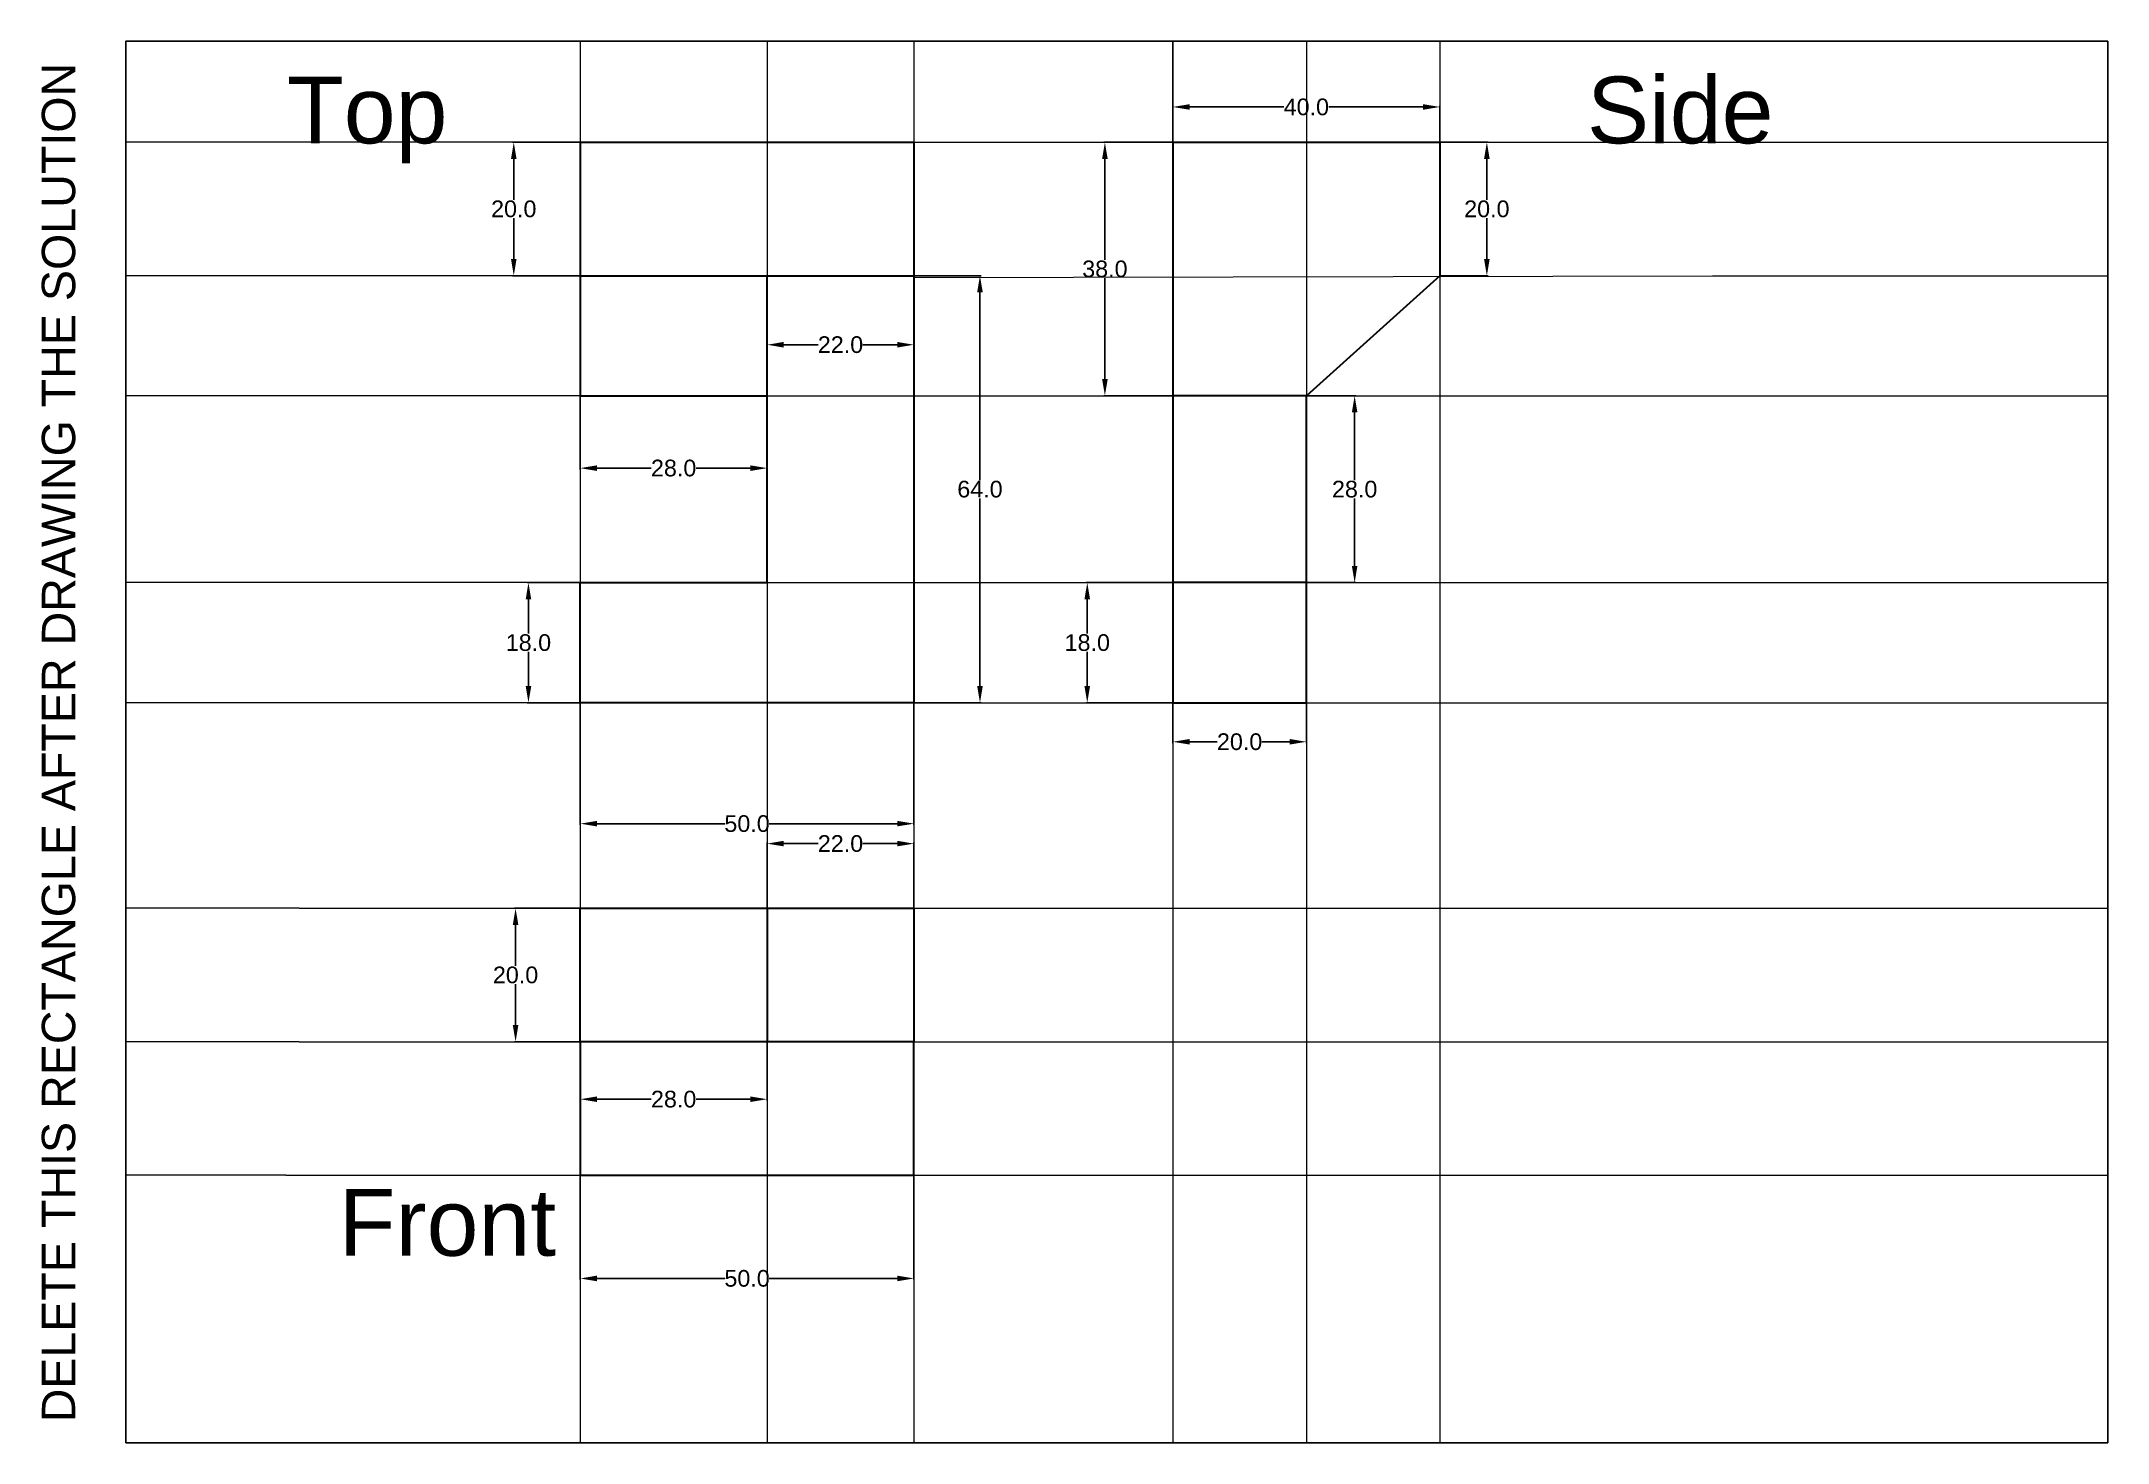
# Model space of a CAD drawing. Header units: millimetres. Extents: x -13 to 297, y 0 to 210.
import ezdxf

# ---------------------------------------------------------------- set-up
doc = ezdxf.new("R2010")
doc.units = ezdxf.units.MM
doc.layers.add('Comments', color=10, linetype='Continuous', lineweight=13, plot=False)
doc.layers.add('thick continuous', color=7, linetype='Continuous', lineweight=30)
doc.styles.get("Standard").update_dxf_attribs({"font": 'arial.ttf'})
doc.dimstyles.get("Standard").update_dxf_attribs({"dimtxt": 2.5, "dimasz": 2.5, "dimexe": 0.18, "dimexo": 0.0625, "dimgap": 0.09, "dimtad": 0, "dimtih": 1, "dimtoh": 1, "dimdec": 1, "dimzin": 0, "dimdsep": 46, "dimtxsty": 'Standard', "dimcen": 0.09, "dimadec": 0, "dimazin": 0, "dimtfac": 1, "dimtdec": 1, "dimtofl": 0, "dimtmove": 0, "dimatfit": 3, "dimfxl": 1, "dimtolj": 1, "dimtzin": 0, "dimarcsym": 0})

# ---------------------------------------------------------------- blocks, each defined once
blk = doc.blocks.new('*D2')
at = {"layer": 'Defpoints', "color": 0, "lineweight": 0, "transparency": 16777216}
for p in [(68.11, 156.88), (96.11, 156.88), (96.11, 146.04)]:
    blk.add_point(p, dxfattribs=at)
at = {"layer": 'thick continuous', "color": 0, "lineweight": -2, "transparency": 16777216}
for p, q in [((68.11, 156.81), (68.11, 145.86)), ((96.11, 156.81), (96.11, 145.86)), ((70.61, 146.04), (78.76, 146.04)), ((93.61, 146.04), (85.46, 146.04))]:
    blk.add_line(p, q, dxfattribs=at)
at = {"layer": 'thick continuous', "color": 0, "lineweight": 0, "transparency": 16777216}
for points in [[(70.61, 146.46), (70.61, 145.62), (68.11, 146.04)], [(93.61, 146.46), (93.61, 145.62), (96.11, 146.04)]]:
    blk.add_solid(points, dxfattribs=at)
at = {"layer": 'thick continuous', "color": 0, "lineweight": 0, "transparency": 16777216, "insert": (82.11, 146.04), "char_height": 2.5, "attachment_point": 5}
blk.add_mtext('\\A1;28.0', dxfattribs=at)
blk = doc.blocks.new('*D3')
at = {"layer": 'Defpoints', "color": 0, "lineweight": 0, "transparency": 16777216}
for p in [(156.92, 200.16), (156.92, 194.88), (196.92, 194.88)]:
    blk.add_point(p, dxfattribs=at)
at = {"layer": 'thick continuous', "color": 0, "lineweight": -2, "transparency": 16777216}
for p, q in [((156.92, 194.94), (156.92, 200.34)), ((159.42, 200.16), (173.54, 200.16)), ((194.42, 200.16), (180.3, 200.16)), ((196.92, 194.94), (196.92, 200.34))]:
    blk.add_line(p, q, dxfattribs=at)
at = {"layer": 'thick continuous', "color": 0, "lineweight": 0, "transparency": 16777216}
for points in [[(159.42, 200.58), (159.42, 199.75), (156.92, 200.16)], [(194.42, 200.58), (194.42, 199.75), (196.92, 200.16)]]:
    blk.add_solid(points, dxfattribs=at)
at = {"layer": 'thick continuous', "color": 0, "lineweight": 0, "transparency": 16777216, "insert": (176.92, 200.16), "char_height": 2.5, "attachment_point": 5}
blk.add_mtext('\\A1;40.0', dxfattribs=at)
blk = doc.blocks.new('*D4')
at = {"layer": 'Defpoints', "color": 0, "lineweight": 0, "transparency": 16777216}
for p in [(156.92, 194.88), (146.73, 156.88), (156.92, 156.88)]:
    blk.add_point(p, dxfattribs=at)
at = {"layer": 'thick continuous', "color": 0, "lineweight": -2, "transparency": 16777216}
for p, q in [((156.86, 194.88), (146.55, 194.88)), ((146.73, 192.38), (146.73, 177.24)), ((146.73, 159.38), (146.73, 174.51)), ((156.86, 156.88), (146.55, 156.88))]:
    blk.add_line(p, q, dxfattribs=at)
at = {"layer": 'thick continuous', "color": 0, "lineweight": 0, "transparency": 16777216}
for points in [[(146.32, 192.38), (147.15, 192.38), (146.73, 194.88)], [(146.32, 159.38), (147.15, 159.38), (146.73, 156.88)]]:
    blk.add_solid(points, dxfattribs=at)
at = {"layer": 'thick continuous', "color": 0, "lineweight": 0, "transparency": 16777216, "insert": (146.73, 175.88), "char_height": 2.5, "attachment_point": 5}
blk.add_mtext('\\A1;38.0', dxfattribs=at)
blk = doc.blocks.new('*D5')
at = {"layer": 'Defpoints', "color": 0, "lineweight": 0, "transparency": 16777216}
for p in [(176.92, 156.88), (176.92, 128.88), (184.16, 128.88)]:
    blk.add_point(p, dxfattribs=at)
at = {"layer": 'thick continuous', "color": 0, "lineweight": -2, "transparency": 16777216}
for p, q in [((176.98, 156.88), (184.34, 156.88)), ((184.16, 154.38), (184.16, 144.24)), ((184.16, 131.38), (184.16, 141.51)), ((176.98, 128.88), (184.34, 128.88))]:
    blk.add_line(p, q, dxfattribs=at)
at = {"layer": 'thick continuous', "color": 0, "lineweight": 0, "transparency": 16777216}
for points in [[(183.74, 154.38), (184.57, 154.38), (184.16, 156.88)], [(183.74, 131.38), (184.57, 131.38), (184.16, 128.88)]]:
    blk.add_solid(points, dxfattribs=at)
at = {"layer": 'thick continuous', "color": 0, "lineweight": 0, "transparency": 16777216, "insert": (184.16, 142.88), "char_height": 2.5, "attachment_point": 5}
blk.add_mtext('\\A1;28.0', dxfattribs=at)
blk = doc.blocks.new('*D6')
at = {"layer": 'Defpoints', "color": 0, "lineweight": 0, "transparency": 16777216}
for p in [(196.92, 194.88), (196.92, 174.88), (203.97, 174.88)]:
    blk.add_point(p, dxfattribs=at)
at = {"layer": 'thick continuous', "color": 0, "lineweight": -2, "transparency": 16777216}
for p, q in [((196.98, 194.88), (204.15, 194.88)), ((203.97, 192.38), (203.97, 186.24)), ((203.97, 177.38), (203.97, 183.51)), ((196.98, 174.88), (204.15, 174.88))]:
    blk.add_line(p, q, dxfattribs=at)
at = {"layer": 'thick continuous', "color": 0, "lineweight": 0, "transparency": 16777216}
for points in [[(203.55, 192.38), (204.39, 192.38), (203.97, 194.88)], [(203.55, 177.38), (204.39, 177.38), (203.97, 174.88)]]:
    blk.add_solid(points, dxfattribs=at)
at = {"layer": 'thick continuous', "color": 0, "lineweight": 0, "transparency": 16777216, "insert": (203.97, 184.88), "char_height": 2.5, "attachment_point": 5}
blk.add_mtext('\\A1;20.0', dxfattribs=at)
blk = doc.blocks.new('*D7')
at = {"layer": 'Defpoints', "color": 0, "lineweight": 0, "transparency": 16777216}
for p in [(156.92, 110.88), (176.92, 110.88), (156.92, 105.03)]:
    blk.add_point(p, dxfattribs=at)
at = {"layer": 'thick continuous', "color": 0, "lineweight": -2, "transparency": 16777216}
for p, q in [((156.92, 110.81), (156.92, 104.85)), ((176.92, 110.81), (176.92, 104.85)), ((159.42, 105.03), (163.57, 105.03)), ((174.42, 105.03), (170.27, 105.03))]:
    blk.add_line(p, q, dxfattribs=at)
at = {"layer": 'thick continuous', "color": 0, "lineweight": 0, "transparency": 16777216}
for points in [[(159.42, 105.45), (159.42, 104.62), (156.92, 105.03)], [(174.42, 105.45), (174.42, 104.62), (176.92, 105.03)]]:
    blk.add_solid(points, dxfattribs=at)
at = {"layer": 'thick continuous', "color": 0, "lineweight": 0, "transparency": 16777216, "insert": (166.92, 105.03), "char_height": 2.5, "attachment_point": 5}
blk.add_mtext('\\A1;20.0', dxfattribs=at)
blk = doc.blocks.new('*D8')
at = {"layer": 'Defpoints', "color": 0, "lineweight": 0, "transparency": 16777216}
for p in [(156.92, 128.88), (144.09, 110.88), (156.92, 110.88)]:
    blk.add_point(p, dxfattribs=at)
at = {"layer": 'thick continuous', "color": 0, "lineweight": -2, "transparency": 16777216}
for p, q in [((156.86, 128.88), (143.91, 128.88)), ((144.09, 126.38), (144.09, 121.24)), ((144.09, 113.38), (144.09, 118.51)), ((156.86, 110.88), (143.91, 110.88))]:
    blk.add_line(p, q, dxfattribs=at)
at = {"layer": 'thick continuous', "color": 0, "lineweight": 0, "transparency": 16777216}
for points in [[(143.67, 126.38), (144.51, 126.38), (144.09, 128.88)], [(143.67, 113.38), (144.51, 113.38), (144.09, 110.88)]]:
    blk.add_solid(points, dxfattribs=at)
at = {"layer": 'thick continuous', "color": 0, "lineweight": 0, "transparency": 16777216, "insert": (144.09, 119.88), "char_height": 2.5, "attachment_point": 5}
blk.add_mtext('\\A1;18.0', dxfattribs=at)
blk = doc.blocks.new('*D9')
at = {"layer": 'Defpoints', "color": 0, "lineweight": 0, "transparency": 16777216}
for p in [(68.11, 40.08), (118.11, 40.08), (118.11, 24.61)]:
    blk.add_point(p, dxfattribs=at)
at = {"layer": 'thick continuous', "color": 0, "lineweight": -2, "transparency": 16777216}
for p, q in [((68.11, 40.02), (68.11, 24.43)), ((118.11, 40.02), (118.11, 24.43)), ((70.61, 24.61), (89.78, 24.61)), ((115.61, 24.61), (96.44, 24.61))]:
    blk.add_line(p, q, dxfattribs=at)
at = {"layer": 'thick continuous', "color": 0, "lineweight": 0, "transparency": 16777216}
for points in [[(70.61, 25.03), (70.61, 24.19), (68.11, 24.61)], [(115.61, 25.03), (115.61, 24.19), (118.11, 24.61)]]:
    blk.add_solid(points, dxfattribs=at)
at = {"layer": 'thick continuous', "color": 0, "lineweight": 0, "transparency": 16777216, "insert": (93.11, 24.61), "char_height": 2.5, "attachment_point": 5}
blk.add_mtext('\\A1;50.0', dxfattribs=at)
blk = doc.blocks.new('*D10')
at = {"layer": 'Defpoints', "color": 0, "lineweight": 0, "transparency": 16777216}
for p in [(68.11, 60.08), (96.11, 60.08), (96.11, 51.47)]:
    blk.add_point(p, dxfattribs=at)
at = {"layer": 'thick continuous', "color": 0, "lineweight": -2, "transparency": 16777216}
for p, q in [((68.11, 60.02), (68.11, 51.29)), ((96.11, 60.02), (96.11, 51.29)), ((70.61, 51.47), (78.76, 51.47)), ((93.61, 51.47), (85.46, 51.47))]:
    blk.add_line(p, q, dxfattribs=at)
at = {"layer": 'thick continuous', "color": 0, "lineweight": 0, "transparency": 16777216}
for points in [[(70.61, 51.88), (70.61, 51.05), (68.11, 51.47)], [(93.61, 51.88), (93.61, 51.05), (96.11, 51.47)]]:
    blk.add_solid(points, dxfattribs=at)
at = {"layer": 'thick continuous', "color": 0, "lineweight": 0, "transparency": 16777216, "insert": (82.11, 51.47), "char_height": 2.5, "attachment_point": 5}
blk.add_mtext('\\A1;28.0', dxfattribs=at)
blk = doc.blocks.new('*D11')
at = {"layer": 'Defpoints', "color": 0, "lineweight": 0, "transparency": 16777216}
for p in [(68.11, 80.08), (58.42, 60.08), (68.11, 60.08)]:
    blk.add_point(p, dxfattribs=at)
at = {"layer": 'thick continuous', "color": 0, "lineweight": -2, "transparency": 16777216}
for p, q in [((68.05, 80.08), (58.24, 80.08)), ((58.42, 77.58), (58.42, 71.45)), ((58.42, 62.58), (58.42, 68.71)), ((68.05, 60.08), (58.24, 60.08))]:
    blk.add_line(p, q, dxfattribs=at)
at = {"layer": 'thick continuous', "color": 0, "lineweight": 0, "transparency": 16777216}
for points in [[(58, 77.58), (58.84, 77.58), (58.42, 80.08)], [(58, 62.58), (58.84, 62.58), (58.42, 60.08)]]:
    blk.add_solid(points, dxfattribs=at)
at = {"layer": 'thick continuous', "color": 0, "lineweight": 0, "transparency": 16777216, "insert": (58.42, 70.08), "char_height": 2.5, "attachment_point": 5}
blk.add_mtext('\\A1;20.0', dxfattribs=at)
blk = doc.blocks.new('*D12')
at = {"layer": 'Defpoints', "color": 0, "lineweight": 0, "transparency": 16777216}
for p in [(118.11, 89.77), (96.11, 80.08), (118.11, 80.08)]:
    blk.add_point(p, dxfattribs=at)
at = {"layer": 'thick continuous', "color": 0, "lineweight": -2, "transparency": 16777216}
for p, q in [((96.11, 80.14), (96.11, 89.95)), ((118.11, 80.14), (118.11, 89.95)), ((98.61, 89.77), (103.76, 89.77)), ((115.61, 89.77), (110.46, 89.77))]:
    blk.add_line(p, q, dxfattribs=at)
at = {"layer": 'thick continuous', "color": 0, "lineweight": 0, "transparency": 16777216}
for points in [[(98.61, 90.19), (98.61, 89.36), (96.11, 89.77)], [(115.61, 90.19), (115.61, 89.36), (118.11, 89.77)]]:
    blk.add_solid(points, dxfattribs=at)
at = {"layer": 'thick continuous', "color": 0, "lineweight": 0, "transparency": 16777216, "insert": (107.11, 89.77), "char_height": 2.5, "attachment_point": 5}
blk.add_mtext('\\A1;22.0', dxfattribs=at)
blk = doc.blocks.new('*D13')
at = {"layer": 'Defpoints', "color": 0, "lineweight": 0, "transparency": 16777216}
for p in [(68.11, 110.88), (118.11, 110.88), (118.11, 92.76)]:
    blk.add_point(p, dxfattribs=at)
at = {"layer": 'thick continuous', "color": 0, "lineweight": -2, "transparency": 16777216}
for p, q in [((68.11, 110.81), (68.11, 92.58)), ((118.11, 110.81), (118.11, 92.58)), ((70.61, 92.76), (89.78, 92.76)), ((115.61, 92.76), (96.44, 92.76))]:
    blk.add_line(p, q, dxfattribs=at)
at = {"layer": 'thick continuous', "color": 0, "lineweight": 0, "transparency": 16777216}
for points in [[(70.61, 93.18), (70.61, 92.35), (68.11, 92.76)], [(115.61, 93.18), (115.61, 92.35), (118.11, 92.76)]]:
    blk.add_solid(points, dxfattribs=at)
at = {"layer": 'thick continuous', "color": 0, "lineweight": 0, "transparency": 16777216, "insert": (93.11, 92.76), "char_height": 2.5, "attachment_point": 5}
blk.add_mtext('\\A1;50.0', dxfattribs=at)
blk = doc.blocks.new('*D15')
at = {"layer": 'Defpoints', "color": 0, "lineweight": 0, "transparency": 16777216}
for p in [(68.11, 128.88), (60.35, 110.88), (68.11, 110.88)]:
    blk.add_point(p, dxfattribs=at)
at = {"layer": 'thick continuous', "color": 0, "lineweight": -2, "transparency": 16777216}
for p, q in [((68.05, 128.88), (60.17, 128.88)), ((60.35, 126.38), (60.35, 121.24)), ((60.35, 113.38), (60.35, 118.51)), ((68.05, 110.88), (60.17, 110.88))]:
    blk.add_line(p, q, dxfattribs=at)
at = {"layer": 'thick continuous', "color": 0, "lineweight": 0, "transparency": 16777216}
for points in [[(59.94, 126.38), (60.77, 126.38), (60.35, 128.88)], [(59.94, 113.38), (60.77, 113.38), (60.35, 110.88)]]:
    blk.add_solid(points, dxfattribs=at)
at = {"layer": 'thick continuous', "color": 0, "lineweight": 0, "transparency": 16777216, "insert": (60.35, 119.88), "char_height": 2.5, "attachment_point": 5}
blk.add_mtext('\\A1;18.0', dxfattribs=at)
blk = doc.blocks.new('*D16')
at = {"layer": 'Defpoints', "color": 0, "lineweight": 0, "transparency": 16777216}
for p in [(118.11, 174.88), (118.11, 110.88), (128.01, 110.88)]:
    blk.add_point(p, dxfattribs=at)
at = {"layer": 'thick continuous', "color": 0, "lineweight": -2, "transparency": 16777216}
for p, q in [((118.17, 174.88), (128.19, 174.88)), ((128.01, 172.38), (128.01, 144.24)), ((128.01, 113.38), (128.01, 141.51)), ((118.17, 110.88), (128.19, 110.88))]:
    blk.add_line(p, q, dxfattribs=at)
at = {"layer": 'thick continuous', "color": 0, "lineweight": 0, "transparency": 16777216}
for points in [[(127.59, 172.38), (128.43, 172.38), (128.01, 174.88)], [(127.59, 113.38), (128.43, 113.38), (128.01, 110.88)]]:
    blk.add_solid(points, dxfattribs=at)
at = {"layer": 'thick continuous', "color": 0, "lineweight": 0, "transparency": 16777216, "insert": (128.01, 142.88), "char_height": 2.5, "attachment_point": 5}
blk.add_mtext('\\A1;64.0', dxfattribs=at)
blk = doc.blocks.new('*D17')
at = {"layer": 'Defpoints', "color": 0, "lineweight": 0, "transparency": 16777216}
for p in [(68.11, 194.88), (58.15, 174.88), (68.11, 174.88)]:
    blk.add_point(p, dxfattribs=at)
at = {"layer": 'thick continuous', "color": 0, "lineweight": -2, "transparency": 16777216}
for p, q in [((68.05, 194.88), (57.97, 194.88)), ((58.15, 192.38), (58.15, 186.24)), ((58.15, 177.38), (58.15, 183.51)), ((68.05, 174.88), (57.97, 174.88))]:
    blk.add_line(p, q, dxfattribs=at)
at = {"layer": 'thick continuous', "color": 0, "lineweight": 0, "transparency": 16777216}
for points in [[(57.74, 192.38), (58.57, 192.38), (58.15, 194.88)], [(57.74, 177.38), (58.57, 177.38), (58.15, 174.88)]]:
    blk.add_solid(points, dxfattribs=at)
at = {"layer": 'thick continuous', "color": 0, "lineweight": 0, "transparency": 16777216, "insert": (58.15, 184.88), "char_height": 2.5, "attachment_point": 5}
blk.add_mtext('\\A1;20.0', dxfattribs=at)
blk = doc.blocks.new('*D18')
at = {"layer": 'Defpoints', "color": 0, "lineweight": 0, "transparency": 16777216}
for p in [(96.11, 174.88), (118.11, 174.88), (118.11, 164.53)]:
    blk.add_point(p, dxfattribs=at)
at = {"layer": 'thick continuous', "color": 0, "lineweight": -2, "transparency": 16777216}
for p, q in [((96.11, 174.81), (96.11, 164.35)), ((118.11, 174.81), (118.11, 164.35)), ((98.61, 164.53), (103.76, 164.53)), ((115.61, 164.53), (110.46, 164.53))]:
    blk.add_line(p, q, dxfattribs=at)
at = {"layer": 'thick continuous', "color": 0, "lineweight": 0, "transparency": 16777216}
for points in [[(98.61, 164.95), (98.61, 164.11), (96.11, 164.53)], [(115.61, 164.95), (115.61, 164.11), (118.11, 164.53)]]:
    blk.add_solid(points, dxfattribs=at)
at = {"layer": 'thick continuous', "color": 0, "lineweight": 0, "transparency": 16777216, "insert": (107.11, 164.53), "char_height": 2.5, "attachment_point": 5}
blk.add_mtext('\\A1;22.0', dxfattribs=at)

msp = doc.modelspace()

# ---------------------------------------------------------------- linework, layer by layer
msp.add_lwpolyline([(0, 0), (297, 0), (297, 210), (0, 210)], close=True)
at = {"layer": 'thick continuous', "lineweight": 0}
for p, q in [((68.11, 210), (68.11, 0)), ((96.11, 210), (96.11, 0)), ((118.11, 210), (118.11, 0)), ((156.92, 194.88), (156.92, 210)), ((156.92, 210), (156.92, 0)), ((176.92, 210), (176.92, 0)), ((196.92, 210), (196.92, 0)), ((39.03, 194.88), (0, 194.88)), ((68.11, 194.88), (39.03, 194.88)), ((118.11, 194.88), (221.95, 194.88)), ((221.95, 194.88), (297, 194.88)), ((21.61, 174.88), (0, 174.88)), ((68.11, 174.88), (21.61, 174.88)), ((118.11, 174.6), (237.79, 174.88)), ((237.79, 174.88), (297, 174.88)), ((29.53, 156.88), (0, 156.88)), ((96.11, 156.88), (29.53, 156.88)), ((96.11, 156.88), (223.14, 156.88)), ((223.14, 156.88), (297, 156.88)), ((23.2, 128.88), (0, 128.88)), ((96.11, 128.88), (23.2, 128.88)), ((96.11, 128.88), (215.62, 128.88)), ((215.62, 128.88), (297, 128.88)), ((29.92, 110.88), (0, 110.88)), ((68.11, 110.88), (29.92, 110.88)), ((118.11, 110.88), (218.39, 110.88)), ((218.39, 110.88), (297, 110.88)), ((25.97, 80.08), (0, 80.08)), ((25.97, 80.08), (228.29, 80.08)), ((228.29, 80.08), (297, 80.08)), ((25.97, 60.08), (0, 60.08)), ((25.97, 60.08), (231.06, 60.08)), ((231.06, 60.08), (297, 60.08)), ((23.99, 40.08), (0, 40.08)), ((23.99, 40.08), (236.2, 40.08)), ((236.2, 40.08), (297, 40.08))]:
    msp.add_line(p, q, dxfattribs=at)
at = {"layer": 'thick continuous'}
for p, q in [((68.11, 194.88), (118.11, 194.88)), ((68.11, 194.88), (68.11, 174.88)), ((68.11, 194.88), (68.11, 156.88)), ((118.11, 194.88), (118.11, 174.88)), ((156.92, 194.88), (156.92, 156.88)), ((156.92, 194.88), (196.92, 194.88)), ((196.92, 194.88), (196.92, 174.88)), ((68.11, 174.88), (118.11, 174.88)), ((96.11, 156.88), (96.11, 174.88)), ((118.11, 174.88), (118.11, 110.88)), ((196.92, 174.88), (176.92, 156.88)), ((68.11, 156.88), (96.11, 156.88)), ((96.11, 128.88), (96.11, 156.88)), ((156.92, 156.88), (156.92, 128.88)), ((176.92, 156.88), (156.92, 156.88)), ((176.92, 128.88), (176.92, 156.88)), ((68.11, 110.88), (68.11, 128.88)), ((68.11, 128.88), (96.11, 128.88)), ((156.92, 128.88), (156.92, 110.88)), ((176.92, 128.88), (156.92, 128.88)), ((176.92, 110.88), (176.92, 128.88)), ((118.11, 110.88), (68.11, 110.88)), ((156.92, 110.88), (176.92, 110.88)), ((68.11, 60.08), (68.11, 80.08)), ((68.11, 80.08), (118.11, 80.08)), ((96.11, 80.08), (96.11, 60.08)), ((118.11, 80.08), (118.11, 60.08)), ((118.11, 60.08), (68.11, 60.08)), ((68.11, 60.08), (68.11, 40.08)), ((118.11, 40.08), (118.11, 60.08)), ((68.11, 40.08), (118.11, 40.08))]:
    msp.add_line(p, q, dxfattribs=at)

# ---------------------------------------------------------------- texts
at = {"layer": 'Comments'}
msp.add_text('DELETE THIS RECTANGLE AFTER DRAWING THE SOLUTION', height=5, rotation=90, dxfattribs=at).set_placement((-7.57, 3.05))
at = {"layer": 'thick continuous', "lineweight": 0, "insert": (12.5, 204.71), "char_height": 10, "attachment_point": 1}
msp.add_mtext_dynamic_manual_height_columns('   Top                                            Side\\P\\P\\P\\P\\P\\P\\P   \\P\\P\\P     Front ', width=283.8826, gutter_width=12.5, heights=[206.24], dxfattribs=at)

# ---------------------------------------------------------------- dimensions: what is measured, and where the dimension line sits
at = {"layer": 'thick continuous', "lineweight": 0}
for base, p1, p2, picture, middle in [((156.92, 200.16), (196.92, 194.88), (156.92, 194.88), '*D3', (176.92, 200.16)), ((118.11, 164.53), (96.11, 174.88), (118.11, 174.88), '*D18', (107.11, 164.53)), ((96.11, 146.04), (68.11, 156.88), (96.11, 156.88), '*D2', (82.11, 146.04)), ((118.11, 92.76), (68.11, 110.88), (118.11, 110.88), '*D13', (93.11, 92.76)), ((156.92, 105.03), (176.92, 110.88), (156.92, 110.88), '*D7', (166.92, 105.03)), ((118.11, 89.77), (96.11, 80.08), (118.11, 80.08), '*D12', (107.11, 89.77)), ((96.11, 51.47), (68.11, 60.08), (96.11, 60.08), '*D10', (82.11, 51.47)), ((118.11, 24.61), (68.11, 40.08), (118.11, 40.08), '*D9', (93.11, 24.61))]:
    dim = msp.add_linear_dim(base=base, p1=p1, p2=p2, dimstyle='Standard', dxfattribs=at)
    dim.commit()
    dim.dimension.update_dxf_attribs({"geometry": picture, "text_midpoint": middle})
for base, p1, p2, angle, picture, middle in [((58.15, 174.88), (68.11, 194.88), (68.11, 174.88), 90, '*D17', (58.15, 184.88)), ((146.73, 156.88), (156.92, 194.88), (156.92, 156.88), 270, '*D4', (146.73, 175.88)), ((203.97, 174.88), (196.92, 194.88), (196.92, 174.88), 270, '*D6', (203.97, 184.88)), ((184.16, 128.88), (176.92, 156.88), (176.92, 128.88), 270, '*D5', (184.16, 142.88)), ((60.35, 110.88), (68.11, 128.88), (68.11, 110.88), 90, '*D15', (60.35, 119.88)), ((144.09, 110.88), (156.92, 128.88), (156.92, 110.88), 270, '*D8', (144.09, 119.88)), ((58.42, 60.08), (68.11, 80.08), (68.11, 60.08), 90, '*D11', (58.42, 70.08))]:
    dim = msp.add_linear_dim(base=base, p1=p1, p2=p2, angle=angle, dimstyle='Standard', dxfattribs=at)
    dim.commit()
    dim.dimension.update_dxf_attribs({"geometry": picture, "text_midpoint": middle})
dim = msp.add_linear_dim(base=(128.01, 110.88), p1=(118.11, 174.88), p2=(118.11, 110.88), angle=90, dimstyle='Standard', dxfattribs=at)
dim.commit()
dim.dimension.update_dxf_attribs({"geometry": '*D16', "text_midpoint": (128.01, 142.88), "dimtype": 160})

doc.saveas('drawing.dxf')
